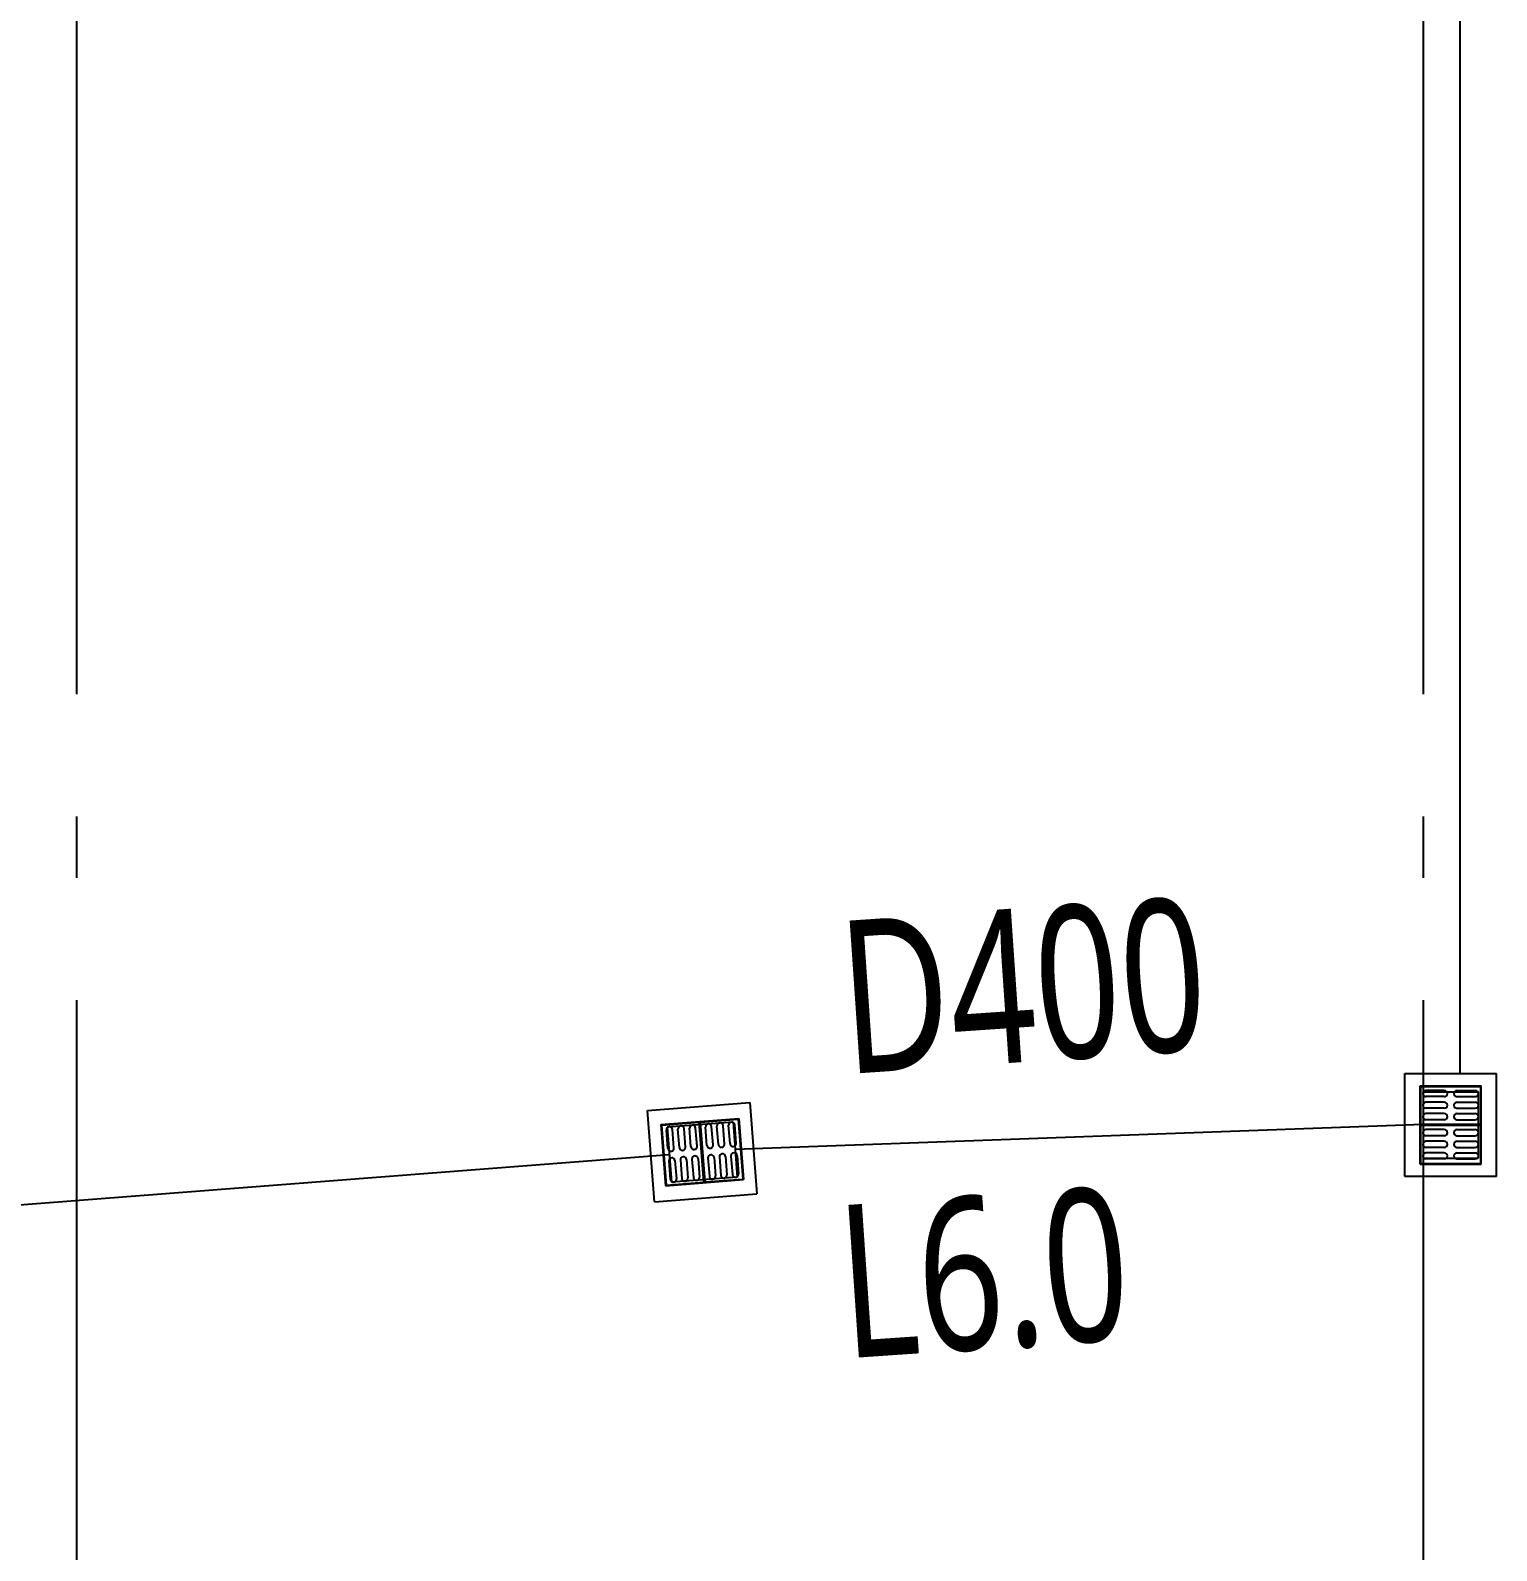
# Model space of a CAD drawing. Header units: millimetres. Extents: x 252222657 to 254795153, y 504225591 to 504550014.
# Drawn here: x 252523325 to 252535302, y 504303020 to 504315442 of the extents above; entities that cross this region are included whole.
import ezdxf
from ezdxf.lldxf.tags import DXFTag

# ---------------------------------------------------------------- set-up
doc = ezdxf.new("R2010")
doc.units = ezdxf.units.MM
doc.linetypes.add('CEN', pattern=[35, 30, -2, 1, -2])
doc.linetypes.add('PHANTOM', pattern=[2.5, 1.25, -0.25, 0.25, -0.25, 0.25, -0.25])
for name, color, linetype in [('1-계획-우수관로', 3, 'Continuous'), ('1-계획-우수문자', 2, 'Continuous'), ('1-계획-우수집수정', 27, 'PHANTOM'), ('4A.TEC CEN', 1, 'CEN')]:
    doc.layers.add(name, color=color, linetype=linetype)
doc.styles.add('GHS', font='malgun.ttf')
doc.styles.get("Standard").update_dxf_attribs({"font": ''})
doc.styles.get('Standard').set_extended_font_data('Dotum')
doc.linetypes.add('CDU002', pattern='A,0.9,[122,KHCLINE.shx,S=0.006,R=0,X=0,Y=0],-0.2,["U2",Standard,S=0.2,R=0,X=0.15,Y=-0.1],-0.45,-0.2', length=1.75)
tags = doc.linetypes.add('CDZ001', pattern='A,0.9,[123,KHCLINE.shx,S=0.00909,R=0,X=0,Y=0],-0.3,-0.5', length=1.7).pattern_tags.tags
tags[14:15] = [DXFTag(74, 4), DXFTag(75, 0), DXFTag(340, '0'), DXFTag(46, 1.0), DXFTag(50, 0.0), DXFTag(44, 0.0), DXFTag(45, 0.0)]
tags[12:13] = [DXFTag(74, 4), DXFTag(75, 0), DXFTag(340, '0'), DXFTag(46, 1.0), DXFTag(50, 0.0), DXFTag(44, 0.0), DXFTag(45, 0.0)]

# ---------------------------------------------------------------- blocks, each defined once
blk = doc.blocks.new('A$C5BB515A3')
at = {"layer": '1-계획-우수집수정', "linetype": 'Continuous'}
for p, q in [((0.84, 0.75), (0, 0.75)), ((0, 0), (0, 0.75)), ((0.84, 0.75), (0.84, 0)), ((0.15, 0.15), (0.15, 0.6)), ((0.15, 0.6), (0.69, 0.6)), ((0.69, 0.15), (0.69, 0.6)), ((0.15, 0.15), (0.69, 0.15)), ((0.84, 0), (0, 0))]:
    blk.add_line(p, q, dxfattribs=at)
at = {"layer": '1-계획-우수집수정', "color": 8, "linetype": 'Continuous'}
for p, q in [((0.1, 0.125), (0.1, 0.625)), ((0.74, 0.625), (0.1, 0.625)), ((0.42, 0.625), (0.42, 0.375)), ((0.74, 0.125), (0.74, 0.625)), ((0.105, 0.13), (0.105, 0.62)), ((0.415, 0.62), (0.105, 0.62)), ((0.138, 0.426), (0.138, 0.576)), ((0.188, 0.426), (0.188, 0.576)), ((0.233, 0.426), (0.233, 0.576)), ((0.283, 0.426), (0.283, 0.576)), ((0.327, 0.426), (0.327, 0.576)), ((0.377, 0.426), (0.377, 0.576)), ((0.415, 0.62), (0.415, 0.375)), ((0.425, 0.62), (0.425, 0.375)), ((0.735, 0.62), (0.425, 0.62)), ((0.458, 0.426), (0.458, 0.576)), ((0.508, 0.426), (0.508, 0.576)), ((0.553, 0.426), (0.553, 0.576)), ((0.603, 0.426), (0.603, 0.576)), ((0.647, 0.426), (0.647, 0.576)), ((0.697, 0.426), (0.697, 0.576)), ((0.735, 0.13), (0.735, 0.62)), ((0.415, 0.375), (0.415, 0.13)), ((0.42, 0.375), (0.42, 0.125)), ((0.425, 0.375), (0.425, 0.13)), ((0.138, 0.323), (0.138, 0.173)), ((0.188, 0.323), (0.188, 0.173)), ((0.233, 0.323), (0.233, 0.173)), ((0.283, 0.323), (0.283, 0.173)), ((0.327, 0.323), (0.327, 0.173)), ((0.377, 0.323), (0.377, 0.173)), ((0.458, 0.323), (0.458, 0.173)), ((0.508, 0.323), (0.508, 0.173)), ((0.553, 0.323), (0.553, 0.173)), ((0.603, 0.323), (0.603, 0.173)), ((0.647, 0.323), (0.647, 0.173)), ((0.697, 0.323), (0.697, 0.173)), ((0.74, 0.125), (0.1, 0.125)), ((0.415, 0.13), (0.105, 0.13)), ((0.735, 0.13), (0.425, 0.13))]:
    blk.add_line(p, q, dxfattribs=at)
for centre, start, end in [((0.163, 0.576), 0, 180), ((0.258, 0.576), 0, 180), ((0.352, 0.576), 0, 180), ((0.483, 0.576), 0, 180), ((0.578, 0.576), 0, 180), ((0.672, 0.576), 0, 180), ((0.163, 0.426), 180, 0), ((0.258, 0.426), 180, 0), ((0.352, 0.426), 180, 0), ((0.483, 0.426), 180, 0), ((0.578, 0.426), 180, 0), ((0.672, 0.426), 180, 0), ((0.163, 0.323), 0, 180), ((0.258, 0.323), 0, 180), ((0.352, 0.323), 0, 180), ((0.483, 0.323), 0, 180), ((0.578, 0.323), 0, 180), ((0.672, 0.323), 0, 180), ((0.163, 0.173), 180, 0), ((0.258, 0.173), 180, 0), ((0.352, 0.173), 180, 0), ((0.483, 0.173), 180, 0), ((0.578, 0.173), 180, 0), ((0.672, 0.173), 180, 0)]:
    blk.add_arc(centre, 0.025, start, end, dxfattribs=at)

msp = doc.modelspace()

# ---------------------------------------------------------------- linework, layer by layer
at = {"layer": '1-계획-우수관로', "color": 0, "linetype": 'CDU002', "ltscale": 3000, "elevation": 3333.33}
msp.add_lwpolyline([(252535002.12, 504339337.44), (252535002.2, 504306917.44)], dxfattribs=at)
at = {"layer": '1-계획-우수관로', "color": 2, "linetype": 'CDZ001', "ltscale": 3000, "elevation": 3333.33}
for points in [[(252534702.18, 504306502.47), (252529081.72, 504306296.56)], [(252528543.33, 504306254.83), (252514126.58, 504305137.29)]]:
    msp.add_lwpolyline(points, dxfattribs=at)
at = {"layer": '4A.TEC CEN', "color": 250, "ltscale": 500, "elevation": -6666.22}
for points in [[(252523702.12, 504517518.37), (252523702.12, 504244114.16)], [(252534702.12, 504517518.37), (252534702.12, 504244114.16)]]:
    msp.add_lwpolyline(points, dxfattribs=at)

# ---------------------------------------------------------------- block references
at = {"layer": '1-계획-우수집수정'}
for p, xscale, yscale, zscale, rotation in [((252534552.2, 504306917.48, 3333.33), 999.9999999999999, 999.9999999999999, 999.9999999999999, 269.9975481964109), ((252529202.29, 504306682.03, 3333.33), 1000, 1000, 1000, 184.4325121672826)]:
    msp.add_blockref('A$C5BB515A3', p, dxfattribs=dict(at, xscale=xscale, yscale=yscale, zscale=zscale, rotation=rotation))

# ---------------------------------------------------------------- texts
at = {"layer": '1-계획-우수문자', "color": 2, "style": 'GHS', "width": 0.75}
for s, p in [('D400 ', (252529984.5, 504306912.82, 3333.33)), (' L6.0', (252529657.76, 504304567.89, 3333.33))]:
    msp.add_text(s, height=1250, rotation=3.915242, dxfattribs=at).set_placement(p)

doc.saveas('drawing.dxf')
